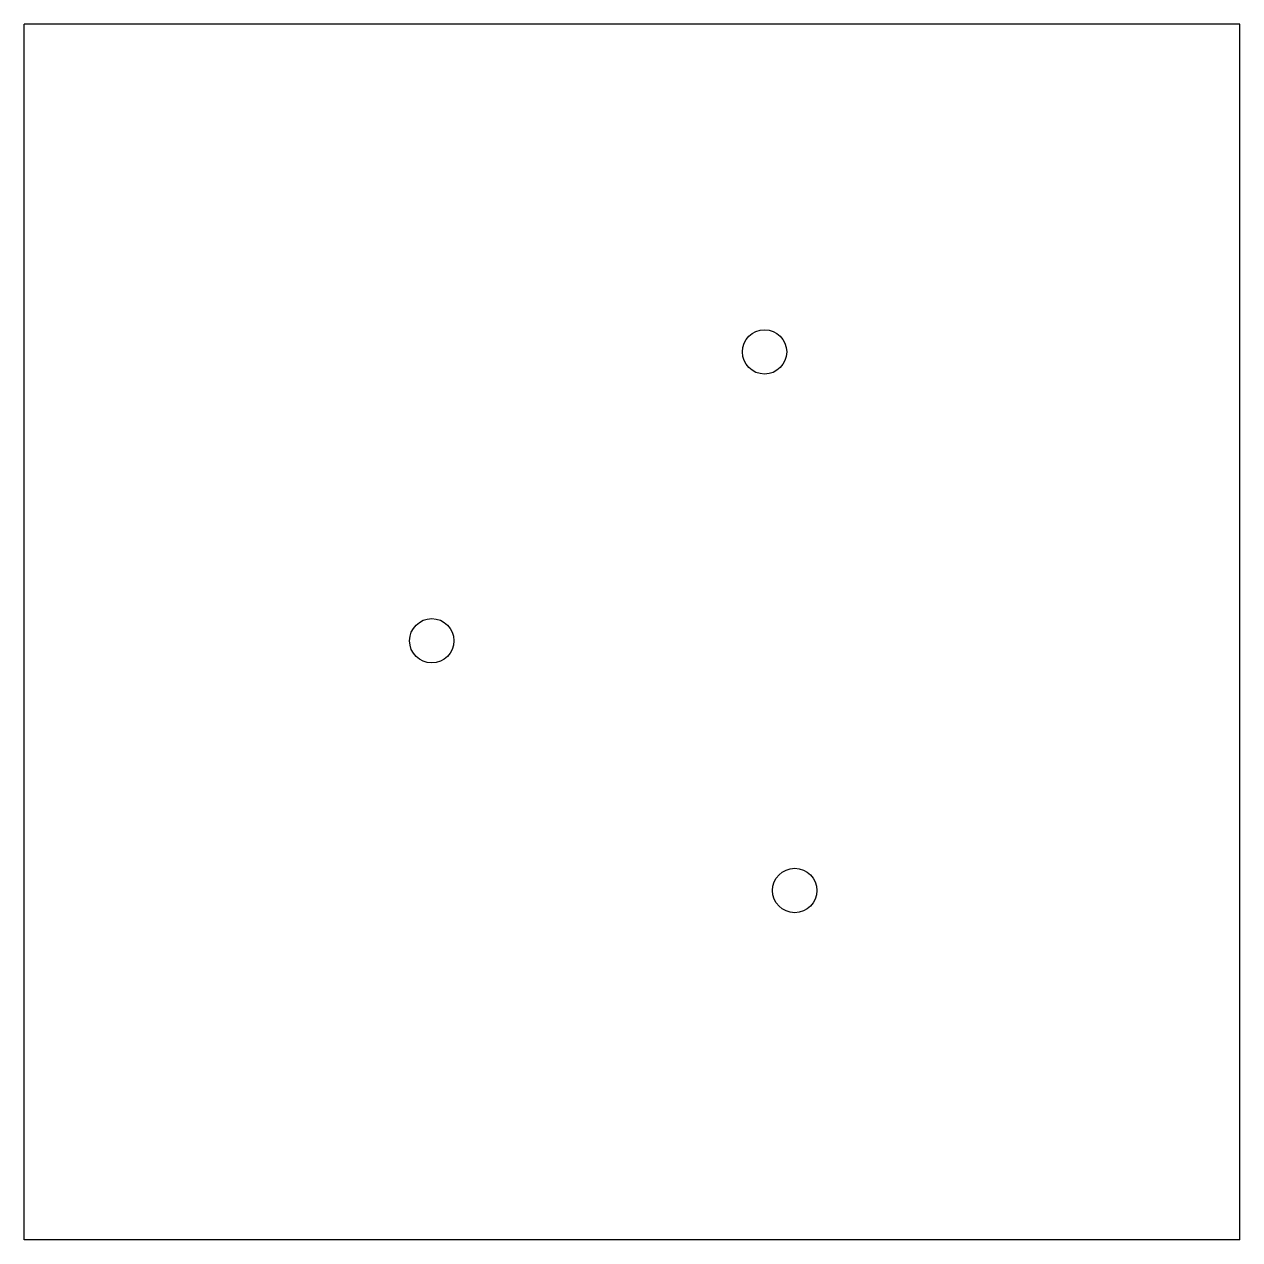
# Model space of a CAD drawing. Extents: x -160 to 0, y 0 to 160.
import ezdxf

# ---------------------------------------------------------------- set-up
doc = ezdxf.new("R2010")
doc.units = 0
doc.header["$MEASUREMENT"] = 0
doc.layers.add('MODELSKETCH_VISIBLE', color=7, linetype='CONTINUOUS')

msp = doc.modelspace()

# ---------------------------------------------------------------- linework, layer by layer
at = {"layer": 'MODELSKETCH_VISIBLE'}
for p, q in [((0, 160), (-160, 160)), ((-160, 0), (-160, 160)), ((0, 0), (0, 160)), ((0, 0), (-160, 0))]:
    msp.add_line(p, q, dxfattribs=at)
for centre in [(-62.55, 116.87), (-106.36, 78.85), (-58.58, 45.97)]:
    msp.add_circle(centre, 2.92, dxfattribs=at)

doc.saveas('drawing.dxf')
